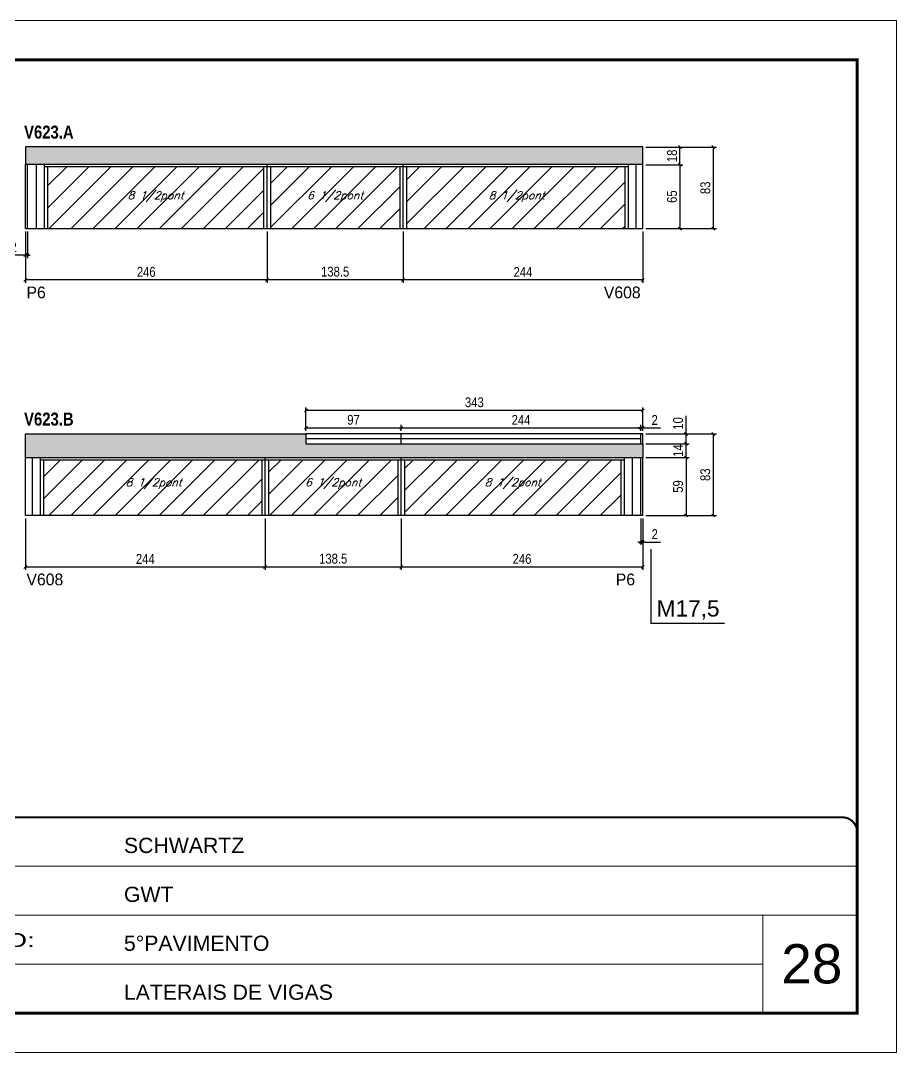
# Model space of a CAD drawing. Extents: x 13154 to 22413, y 1253 to 30260.
# Drawn here: x 18516 to 19408, y 21928 to 22978 of the extents above; entities that cross this region are included whole.
import ezdxf

# ---------------------------------------------------------------- set-up
doc = ezdxf.new("R2010")
doc.units = 0
doc.linetypes.add('CONTINUO', pattern=[0])
doc.linetypes.add('DASHED', pattern=[0.75, 0.5, -0.25])
for name, color, linetype in [('5', 5, 'Continuous'), ('COTA', 241, 'Continuous'), ('NOMENCLATURA', 7, 'Continuous'), ('Painéis', 200, 'Continuous'), ('SARR_2.2x7', 40, 'Continuous'), ('SARR_3.5x7', 81, 'Continuous'), ('SARR_7x10', 140, 'Continuous'), ('texto', 7, 'Continuous')]:
    doc.layers.add(name, color=color, linetype=linetype)
for name, color, linetype, lineweight in [('CARIMBO', 255, 'Continuous', 9), ('Folhas', 255, 'Continuous', 9), ('Hachura', 251, 'Continuous', 9), ('SARRAFO DE PRESSAO', 251, 'DASHED', 9)]:
    doc.layers.add(name, color=color, linetype=linetype, lineweight=lineweight)
doc.styles.add('ARIAL', font='arial.ttf')
doc.styles.add('COTA TECNICA', font='techl___.ttf', dxfattribs={"height": 10})
doc.styles.add('Romans', font='romans.shx')
doc.styles.add('ROMAS860', font='ROMAS860.SHX')
doc.styles.get("Standard").update_dxf_attribs({"font": 'arial.ttf'})
doc.styles.add('TECNICA', font='techb___.ttf', dxfattribs={"height": 10})
doc.styles.add('Tecnologia', font='')
doc.styles.get('Tecnologia').set_extended_font_data('Forgotten Futurist')
doc.dimstyles.new('PAINEL', dxfattribs={"dimtxt": 10, "dimasz": 3, "dimexe": 3, "dimexo": 3, "dimgap": 3, "dimtad": 1, "dimdec": 1, "dimzin": 12, "dimdsep": 46, "dimtxsty": 'COTA TECNICA', "dimblk1": 'OBLIQUE', "dimblk2": 'OBLIQUE', "dimsah": 1, "dimcen": 0.9, "dimclrd": 4, "dimclre": 4, "dimclrt": 240, "dimadec": 1, "dimazin": 3, "dimtfac": 1, "dimtdec": 1, "dimtmove": 0, "dimatfit": 3, "dimfxl": 1, "dimtolj": 1, "dimtzin": 12, "dimarcsym": 0})

# ---------------------------------------------------------------- blocks, each defined once
blk = doc.blocks.new('9999999999')
at = {"color": 30, "linetype": 'CONTINUO'}
for p, q in [((98564.6, 34379.6), (99584, 34379.6)), ((98564.6, 34329.8), (99488, 34329.8)), ((99584, 34329.8), (99488, 34329.8)), ((99488, 34329.8), (99488, 34230.2)), ((98564.6, 34280), (99488, 34280))]:
    blk.add_line(p, q, dxfattribs=at)
at = {"color": 30, "linetype": 'CONTINUO', "const_width": 2}
blk.add_lwpolyline([(99584, 34230.2), (99584, 34414.4, 0.414214), (99569, 34429.4), (98229, 34429.4, 0.414214), (98214, 34414.4), (98214, 34245.2, 0.414214), (98229, 34230.2), (99584, 34230.2)], format="xyb", dxfattribs=at)
at = {"layer": 'Folhas'}
blk.add_lwpolyline([(98139, 34190.2), (99624, 34190.2), (99624, 35240.2), (98139, 35240.2)], close=True, dxfattribs=at)
at = {"layer": 'Folhas', "color": 30, "const_width": 3}
blk.add_lwpolyline([(98214, 34230.2), (99584, 34230.2), (99584, 35200.2), (98214, 35200.2)], close=True, dxfattribs=at)
at = {"color": 7, "linetype": 'Continuous', "ltscale": 5, "style": 'ARIAL'}
for s, height, p in [('SCHWARTZ', 15.48, (98837.7, 34393.1)), ('GWT', 15.48, (98837.7, 34343.3)), ('5°PAVIMENTO', 15.483, (98837.7, 34293.5)), ('LATERAIS DE VIGAS', 15.483, (98837.7, 34243.7))]:
    blk.add_text(s, height=height, dxfattribs=at).set_placement(p)
at = {"layer": 'Folhas', "color": 7, "style": 'Tecnologia', "width": 1.5}
blk.add_text('PAVIMENTO:', height=14, dxfattribs=at).set_placement((98573.7, 34297.5))
blk = doc.blocks.new('_Oblique')
at = {"color": 0, "linetype": 'ByBlock', "lineweight": -2}
blk.add_line((-0.5, -0.5), (0.5, 0.5), dxfattribs=at)
blk = doc.blocks.new('*D661')
at = {"layer": 'COTA', "color": 4, "linetype": 'ByBlock', "lineweight": -2, "transparency": 16777216}
for p, q in [((18903.8, 22471.1), (18903.8, 22418.8)), ((19149.8, 22471.1), (19149.8, 22418.8)), ((18903.8, 22421.8), (19149.8, 22421.8))]:
    blk.add_line(p, q, dxfattribs=at)
at = {"layer": 'Defpoints', "color": 0, "linetype": 'ByBlock', "transparency": 16777216}
for p in [(18903.8, 22474.1), (19149.8, 22474.1), (19149.8, 22421.8)]:
    blk.add_point(p, dxfattribs=at)
at = {"layer": 'COTA', "color": 4, "linetype": 'ByBlock', "lineweight": -2, "transparency": 16777216, "xscale": 3, "yscale": 3, "zscale": 3, "rotation": 180}
blk.add_blockref('_Oblique', (18903.8, 22421.8), dxfattribs=at)
at = {"layer": 'COTA', "color": 4, "linetype": 'ByBlock', "lineweight": -2, "transparency": 16777216, "xscale": 3, "yscale": 3, "zscale": 3}
blk.add_blockref('_Oblique', (19149.8, 22421.8), dxfattribs=at)
at = {"layer": 'COTA', "color": 240, "linetype": 'ByBlock', "transparency": 16777216, "insert": (19026.8, 22429.9), "char_height": 10, "attachment_point": 5, "style": 'COTA TECNICA'}
blk.add_mtext('\\A1;246', dxfattribs=at)
blk = doc.blocks.new('*D660')
at = {"layer": 'COTA', "color": 4, "linetype": 'ByBlock', "lineweight": -2, "transparency": 16777216}
for p, q in [((19152.8, 22533.1), (19196.8, 22533.1)), ((19193.8, 22533.1), (19193.8, 22474.1)), ((19152.8, 22474.1), (19196.8, 22474.1))]:
    blk.add_line(p, q, dxfattribs=at)
at = {"layer": 'Defpoints', "color": 0, "linetype": 'ByBlock', "transparency": 16777216}
for p in [(19149.8, 22533.1), (19149.8, 22474.1), (19193.8, 22474.1)]:
    blk.add_point(p, dxfattribs=at)
at = {"layer": 'COTA', "color": 4, "linetype": 'ByBlock', "lineweight": -2, "transparency": 16777216, "xscale": 3, "yscale": 3, "zscale": 3}
for p, rotation in [((19193.8, 22533.1), 90), ((19193.8, 22474.1), 270)]:
    blk.add_blockref('_Oblique', p, dxfattribs=dict(at, rotation=rotation))
at = {"layer": 'COTA', "color": 240, "linetype": 'ByBlock', "transparency": 16777216, "insert": (19185.7, 22503.6), "char_height": 10, "attachment_point": 5, "rotation": 90, "style": 'COTA TECNICA'}
blk.add_mtext('\\A1;59', dxfattribs=at)
blk = doc.blocks.new('*D662')
at = {"layer": 'COTA', "color": 4, "linetype": 'ByBlock', "lineweight": -2, "transparency": 16777216}
for p, q in [((19152.8, 22557.1), (19224.7, 22557.1)), ((19221.7, 22474.1), (19221.7, 22557.1)), ((19152.8, 22474.1), (19224.7, 22474.1))]:
    blk.add_line(p, q, dxfattribs=at)
at = {"layer": 'Defpoints', "color": 0, "linetype": 'ByBlock', "transparency": 16777216}
for p in [(19149.8, 22557.1), (19221.7, 22557.1), (19149.8, 22474.1)]:
    blk.add_point(p, dxfattribs=at)
at = {"layer": 'COTA', "color": 4, "linetype": 'ByBlock', "lineweight": -2, "transparency": 16777216, "xscale": 3, "yscale": 3, "zscale": 3}
for p, rotation in [((19221.7, 22557.1), 90), ((19221.7, 22474.1), 270)]:
    blk.add_blockref('_Oblique', p, dxfattribs=dict(at, rotation=rotation))
at = {"layer": 'COTA', "color": 240, "linetype": 'ByBlock', "transparency": 16777216, "insert": (19213.4, 22515.6), "char_height": 10, "attachment_point": 5, "rotation": 90, "style": 'COTA TECNICA'}
blk.add_mtext('\\A1;83', dxfattribs=at)
blk = doc.blocks.new('*D663')
at = {"layer": 'COTA', "color": 4, "lineweight": -2, "transparency": 16777216}
for p, q in [((19147.8, 22471.1), (19147.8, 22444.1)), ((19149.8, 22471.1), (19149.8, 22444.1)), ((19147.8, 22447.1), (19144.8, 22447.1)), ((19147.8, 22447.1), (19149.8, 22447.1)), ((19149.8, 22447.1), (19167.9, 22447.1))]:
    blk.add_line(p, q, dxfattribs=at)
at = {"layer": 'Defpoints', "color": 0, "transparency": 16777216}
for p in [(19147.8, 22474.1), (19149.8, 22474.1), (19149.8, 22447.1)]:
    blk.add_point(p, dxfattribs=at)
at = {"layer": 'COTA', "color": 4, "lineweight": -2, "transparency": 16777216, "xscale": 3, "yscale": 3, "zscale": 3}
blk.add_blockref('_Oblique', (19147.8, 22447.1), dxfattribs=at)
at = {"layer": 'COTA', "color": 4, "lineweight": -2, "transparency": 16777216, "xscale": 3, "yscale": 3, "zscale": 3, "rotation": 180}
blk.add_blockref('_Oblique', (19149.8, 22447.1), dxfattribs=at)
at = {"layer": 'COTA', "color": 240, "transparency": 16777216, "insert": (19161.9, 22455.1), "char_height": 10, "attachment_point": 5, "style": 'COTA TECNICA'}
blk.add_mtext('\\A1;2', dxfattribs=at)
blk = doc.blocks.new('*D664')
at = {"layer": 'COTA', "color": 4, "lineweight": -2, "transparency": 16777216}
for p, q in [((18521.3, 22471.1), (18521.3, 22418.8)), ((18765.3, 22471.1), (18765.3, 22418.8)), ((18521.3, 22421.8), (18765.3, 22421.8))]:
    blk.add_line(p, q, dxfattribs=at)
at = {"layer": 'Defpoints', "color": 0, "transparency": 16777216}
for p in [(18521.3, 22474.1), (18765.3, 22474.1), (18765.3, 22421.8)]:
    blk.add_point(p, dxfattribs=at)
at = {"layer": 'COTA', "color": 4, "lineweight": -2, "transparency": 16777216, "xscale": 3, "yscale": 3, "zscale": 3, "rotation": 180}
blk.add_blockref('_Oblique', (18521.3, 22421.8), dxfattribs=at)
at = {"layer": 'COTA', "color": 4, "lineweight": -2, "transparency": 16777216, "xscale": 3, "yscale": 3, "zscale": 3}
blk.add_blockref('_Oblique', (18765.3, 22421.8), dxfattribs=at)
at = {"layer": 'COTA', "color": 240, "transparency": 16777216, "insert": (18643.3, 22429.9), "char_height": 10, "attachment_point": 5, "style": 'COTA TECNICA'}
blk.add_mtext('\\A1;244', dxfattribs=at)
blk = doc.blocks.new('*D665')
at = {"layer": 'COTA', "color": 4, "lineweight": -2, "transparency": 16777216}
for p, q in [((19152.8, 22547.1), (19196.8, 22547.1)), ((19193.8, 22533.1), (19193.8, 22547.1)), ((19152.8, 22533.1), (19196.8, 22533.1))]:
    blk.add_line(p, q, dxfattribs=at)
at = {"layer": 'Defpoints', "color": 0, "transparency": 16777216}
for p in [(19149.8, 22547.1), (19193.8, 22547.1), (19149.8, 22533.1)]:
    blk.add_point(p, dxfattribs=at)
at = {"layer": 'COTA', "color": 4, "lineweight": -2, "transparency": 16777216, "xscale": 3, "yscale": 3, "zscale": 3}
for p, rotation in [((19193.8, 22547.1), 90), ((19193.8, 22533.1), 270)]:
    blk.add_blockref('_Oblique', p, dxfattribs=dict(at, rotation=rotation))
at = {"layer": 'COTA', "color": 240, "transparency": 16777216, "insert": (19185.8, 22540.1), "char_height": 10, "attachment_point": 5, "rotation": 90, "style": 'COTA TECNICA'}
blk.add_mtext('\\A1;14', dxfattribs=at)
blk = doc.blocks.new('*D666')
at = {"layer": 'COTA', "color": 4, "lineweight": -2, "transparency": 16777216}
for p, q in [((18765.3, 22471.1), (18765.3, 22418.8)), ((18903.8, 22471.1), (18903.8, 22418.8)), ((18765.3, 22421.8), (18903.8, 22421.8))]:
    blk.add_line(p, q, dxfattribs=at)
at = {"layer": 'Defpoints', "color": 0, "transparency": 16777216}
for p in [(18765.3, 22474.1), (18903.8, 22474.1), (18903.8, 22421.8)]:
    blk.add_point(p, dxfattribs=at)
at = {"layer": 'COTA', "color": 4, "lineweight": -2, "transparency": 16777216, "xscale": 3, "yscale": 3, "zscale": 3, "rotation": 180}
blk.add_blockref('_Oblique', (18765.3, 22421.8), dxfattribs=at)
at = {"layer": 'COTA', "color": 4, "lineweight": -2, "transparency": 16777216, "xscale": 3, "yscale": 3, "zscale": 3}
blk.add_blockref('_Oblique', (18903.8, 22421.8), dxfattribs=at)
at = {"layer": 'COTA', "color": 240, "transparency": 16777216, "insert": (18834.6, 22430.1), "char_height": 10, "attachment_point": 5, "style": 'COTA TECNICA'}
blk.add_mtext('\\A1;138.5', dxfattribs=at)
blk = doc.blocks.new('*D670')
at = {"layer": 'COTA', "color": 4, "linetype": 'ByBlock', "lineweight": -2, "transparency": 16777216}
for p, q in [((18521.3, 22763.1), (18521.3, 22710.9)), ((18767.3, 22763.1), (18767.3, 22710.9)), ((18767.3, 22713.9), (18521.3, 22713.9))]:
    blk.add_line(p, q, dxfattribs=at)
at = {"layer": 'Defpoints', "color": 0, "linetype": 'ByBlock', "transparency": 16777216}
for p in [(18521.3, 22766.1), (18767.3, 22766.1), (18521.3, 22713.9)]:
    blk.add_point(p, dxfattribs=at)
at = {"layer": 'COTA', "color": 4, "linetype": 'ByBlock', "lineweight": -2, "transparency": 16777216, "xscale": 3, "yscale": 3, "zscale": 3, "rotation": 180}
blk.add_blockref('_Oblique', (18521.3, 22713.9), dxfattribs=at)
at = {"layer": 'COTA', "color": 4, "linetype": 'ByBlock', "lineweight": -2, "transparency": 16777216, "xscale": 3, "yscale": 3, "zscale": 3}
blk.add_blockref('_Oblique', (18767.3, 22713.9), dxfattribs=at)
at = {"layer": 'COTA', "color": 240, "linetype": 'ByBlock', "transparency": 16777216, "insert": (18644.3, 22722), "char_height": 10, "attachment_point": 5, "style": 'COTA TECNICA'}
blk.add_mtext('\\A1;246', dxfattribs=at)
blk = doc.blocks.new('*D671')
at = {"layer": 'COTA', "color": 4, "lineweight": -2, "transparency": 16777216}
for p, q in [((18521.3, 22763.1), (18521.3, 22736.1)), ((18523.3, 22763.1), (18523.3, 22736.1)), ((18521.3, 22739.1), (18503.2, 22739.1)), ((18523.3, 22739.1), (18521.3, 22739.1)), ((18523.3, 22739.1), (18526.3, 22739.1))]:
    blk.add_line(p, q, dxfattribs=at)
at = {"layer": 'Defpoints', "color": 0, "transparency": 16777216}
for p in [(18521.3, 22766.1), (18523.3, 22766.1), (18521.3, 22739.1)]:
    blk.add_point(p, dxfattribs=at)
at = {"layer": 'COTA', "color": 4, "lineweight": -2, "transparency": 16777216, "xscale": 3, "yscale": 3, "zscale": 3}
blk.add_blockref('_Oblique', (18521.3, 22739.1), dxfattribs=at)
at = {"layer": 'COTA', "color": 4, "lineweight": -2, "transparency": 16777216, "xscale": 3, "yscale": 3, "zscale": 3, "rotation": 180}
blk.add_blockref('_Oblique', (18523.3, 22739.1), dxfattribs=at)
at = {"layer": 'COTA', "color": 240, "transparency": 16777216, "insert": (18509.3, 22747.1), "char_height": 10, "attachment_point": 5, "style": 'COTA TECNICA'}
blk.add_mtext('\\A1;2', dxfattribs=at)
blk = doc.blocks.new('*D672')
at = {"layer": 'COTA', "color": 4, "lineweight": -2, "transparency": 16777216}
for p, q in [((18905.8, 22763.1), (18905.8, 22710.9)), ((19149.8, 22763.1), (19149.8, 22710.9)), ((19149.8, 22713.9), (18905.8, 22713.9))]:
    blk.add_line(p, q, dxfattribs=at)
at = {"layer": 'Defpoints', "color": 0, "transparency": 16777216}
for p in [(18905.8, 22766.1), (19149.8, 22766.1), (18905.8, 22713.9)]:
    blk.add_point(p, dxfattribs=at)
at = {"layer": 'COTA', "color": 4, "lineweight": -2, "transparency": 16777216, "xscale": 3, "yscale": 3, "zscale": 3, "rotation": 180}
blk.add_blockref('_Oblique', (18905.8, 22713.9), dxfattribs=at)
at = {"layer": 'COTA', "color": 4, "lineweight": -2, "transparency": 16777216, "xscale": 3, "yscale": 3, "zscale": 3}
blk.add_blockref('_Oblique', (19149.8, 22713.9), dxfattribs=at)
at = {"layer": 'COTA', "color": 240, "transparency": 16777216, "insert": (19027.8, 22722), "char_height": 10, "attachment_point": 5, "style": 'COTA TECNICA'}
blk.add_mtext('\\A1;244', dxfattribs=at)
blk = doc.blocks.new('*D673')
at = {"layer": 'COTA', "color": 4, "lineweight": -2, "transparency": 16777216}
for p, q in [((18767.3, 22763.1), (18767.3, 22710.9)), ((18905.8, 22763.1), (18905.8, 22710.9)), ((18905.8, 22713.9), (18767.3, 22713.9))]:
    blk.add_line(p, q, dxfattribs=at)
at = {"layer": 'Defpoints', "color": 0, "transparency": 16777216}
for p in [(18767.3, 22766.1), (18905.8, 22766.1), (18767.3, 22713.9)]:
    blk.add_point(p, dxfattribs=at)
at = {"layer": 'COTA', "color": 4, "lineweight": -2, "transparency": 16777216, "xscale": 3, "yscale": 3, "zscale": 3, "rotation": 180}
blk.add_blockref('_Oblique', (18767.3, 22713.9), dxfattribs=at)
at = {"layer": 'COTA', "color": 4, "lineweight": -2, "transparency": 16777216, "xscale": 3, "yscale": 3, "zscale": 3}
blk.add_blockref('_Oblique', (18905.8, 22713.9), dxfattribs=at)
at = {"layer": 'COTA', "color": 240, "transparency": 16777216, "insert": (18836.6, 22722.2), "char_height": 10, "attachment_point": 5, "style": 'COTA TECNICA'}
blk.add_mtext('\\A1;138.5', dxfattribs=at)
blk = doc.blocks.new('*D667')
at = {"layer": 'COTA', "color": 4, "linetype": 'ByBlock', "lineweight": -2, "transparency": 16777216}
for p, q in [((19152.8, 22831.1), (19190.6, 22831.1)), ((19187.6, 22831.1), (19187.6, 22766.1)), ((19152.8, 22766.1), (19190.6, 22766.1))]:
    blk.add_line(p, q, dxfattribs=at)
at = {"layer": 'Defpoints', "color": 0, "linetype": 'ByBlock', "transparency": 16777216}
for p in [(19149.8, 22831.1), (19149.8, 22766.1), (19187.6, 22766.1)]:
    blk.add_point(p, dxfattribs=at)
at = {"layer": 'COTA', "color": 4, "linetype": 'ByBlock', "lineweight": -2, "transparency": 16777216, "xscale": 3, "yscale": 3, "zscale": 3}
for p, rotation in [((19187.6, 22831.1), 90), ((19187.6, 22766.1), 270)]:
    blk.add_blockref('_Oblique', p, dxfattribs=dict(at, rotation=rotation))
at = {"layer": 'COTA', "color": 240, "linetype": 'ByBlock', "transparency": 16777216, "insert": (19179.5, 22798.6), "char_height": 10, "attachment_point": 5, "rotation": 90, "style": 'COTA TECNICA'}
blk.add_mtext('\\A1;65', dxfattribs=at)
blk = doc.blocks.new('*D668')
at = {"layer": 'COTA', "color": 4, "linetype": 'ByBlock', "lineweight": -2, "transparency": 16777216}
for p, q in [((19152.8, 22849.1), (19224.7, 22849.1)), ((19221.7, 22766.1), (19221.7, 22849.1)), ((19152.8, 22766.1), (19224.7, 22766.1))]:
    blk.add_line(p, q, dxfattribs=at)
at = {"layer": 'Defpoints', "color": 0, "linetype": 'ByBlock', "transparency": 16777216}
for p in [(19149.8, 22849.1), (19221.7, 22849.1), (19149.8, 22766.1)]:
    blk.add_point(p, dxfattribs=at)
at = {"layer": 'COTA', "color": 4, "linetype": 'ByBlock', "lineweight": -2, "transparency": 16777216, "xscale": 3, "yscale": 3, "zscale": 3}
for p, rotation in [((19221.7, 22849.1), 90), ((19221.7, 22766.1), 270)]:
    blk.add_blockref('_Oblique', p, dxfattribs=dict(at, rotation=rotation))
at = {"layer": 'COTA', "color": 240, "linetype": 'ByBlock', "transparency": 16777216, "insert": (19213.4, 22807.6), "char_height": 10, "attachment_point": 5, "rotation": 90, "style": 'COTA TECNICA'}
blk.add_mtext('\\A1;83', dxfattribs=at)
blk = doc.blocks.new('*D669')
at = {"layer": 'COTA', "color": 4, "lineweight": -2, "transparency": 16777216}
for p, q in [((19152.8, 22849.1), (19190.6, 22849.1)), ((19187.6, 22831.1), (19187.6, 22849.1)), ((19152.8, 22831.1), (19190.6, 22831.1))]:
    blk.add_line(p, q, dxfattribs=at)
at = {"layer": 'Defpoints', "color": 0, "transparency": 16777216}
for p in [(19149.8, 22849.1), (19187.6, 22849.1), (19149.8, 22831.1)]:
    blk.add_point(p, dxfattribs=at)
at = {"layer": 'COTA', "color": 4, "lineweight": -2, "transparency": 16777216, "xscale": 3, "yscale": 3, "zscale": 3}
for p, rotation in [((19187.6, 22849.1), 90), ((19187.6, 22831.1), 270)]:
    blk.add_blockref('_Oblique', p, dxfattribs=dict(at, rotation=rotation))
at = {"layer": 'COTA', "color": 240, "transparency": 16777216, "insert": (19179.6, 22840.1), "char_height": 10, "attachment_point": 5, "rotation": 90, "style": 'COTA TECNICA'}
blk.add_mtext('\\A1;18', dxfattribs=at)
blk = doc.blocks.new('*D1568')
at = {"layer": 'COTA', "color": 4, "lineweight": -2, "transparency": 16777216}
for p, q in [((18806.8, 22560.1), (18806.8, 22584.1)), ((19149.8, 22581.1), (18806.8, 22581.1)), ((19149.8, 22560.1), (19149.8, 22584.1))]:
    blk.add_line(p, q, dxfattribs=at)
at = {"layer": 'Defpoints', "color": 0, "transparency": 16777216}
for p in [(18806.8, 22581.1), (18806.8, 22557.1), (19149.8, 22557.1)]:
    blk.add_point(p, dxfattribs=at)
at = {"layer": 'COTA', "color": 4, "lineweight": -2, "transparency": 16777216, "xscale": 3, "yscale": 3, "zscale": 3, "rotation": 180}
blk.add_blockref('_Oblique', (18806.8, 22581.1), dxfattribs=at)
at = {"layer": 'COTA', "color": 4, "lineweight": -2, "transparency": 16777216, "xscale": 3, "yscale": 3, "zscale": 3}
blk.add_blockref('_Oblique', (19149.8, 22581.1), dxfattribs=at)
at = {"layer": 'COTA', "color": 240, "transparency": 16777216, "insert": (18978.3, 22589.3), "char_height": 10, "attachment_point": 5, "style": 'COTA TECNICA'}
blk.add_mtext('\\A1;343', dxfattribs=at)
blk = doc.blocks.new('*D1569')
at = {"layer": 'COTA', "color": 4, "lineweight": -2, "transparency": 16777216}
for p, q in [((18806.8, 22560.1), (18806.8, 22566.3)), ((18903.8, 22560.1), (18903.8, 22566.3)), ((18806.8, 22563.3), (18903.8, 22563.3))]:
    blk.add_line(p, q, dxfattribs=at)
at = {"layer": 'Defpoints', "color": 0, "transparency": 16777216}
for p in [(18806.8, 22557.1), (18903.8, 22563.3), (18903.8, 22557.1)]:
    blk.add_point(p, dxfattribs=at)
at = {"layer": 'COTA', "color": 4, "lineweight": -2, "transparency": 16777216, "xscale": 3, "yscale": 3, "zscale": 3, "rotation": 180}
blk.add_blockref('_Oblique', (18806.8, 22563.3), dxfattribs=at)
at = {"layer": 'COTA', "color": 4, "lineweight": -2, "transparency": 16777216, "xscale": 3, "yscale": 3, "zscale": 3}
blk.add_blockref('_Oblique', (18903.8, 22563.3), dxfattribs=at)
at = {"layer": 'COTA', "color": 240, "transparency": 16777216, "insert": (18855.3, 22571.4), "char_height": 10, "attachment_point": 5, "style": 'COTA TECNICA'}
blk.add_mtext('\\A1;97', dxfattribs=at)
blk = doc.blocks.new('*D1570')
at = {"layer": 'COTA', "color": 4, "lineweight": -2, "transparency": 16777216}
for p, q in [((18903.8, 22560.1), (18903.8, 22566.3)), ((19147.8, 22560.1), (19147.8, 22566.3)), ((18903.8, 22563.3), (19147.8, 22563.3))]:
    blk.add_line(p, q, dxfattribs=at)
at = {"layer": 'Defpoints', "color": 0, "transparency": 16777216}
for p in [(18903.8, 22557.1), (19147.8, 22563.3), (19147.8, 22557.1)]:
    blk.add_point(p, dxfattribs=at)
at = {"layer": 'COTA', "color": 4, "lineweight": -2, "transparency": 16777216, "xscale": 3, "yscale": 3, "zscale": 3, "rotation": 180}
blk.add_blockref('_Oblique', (18903.8, 22563.3), dxfattribs=at)
at = {"layer": 'COTA', "color": 4, "lineweight": -2, "transparency": 16777216, "xscale": 3, "yscale": 3, "zscale": 3}
blk.add_blockref('_Oblique', (19147.8, 22563.3), dxfattribs=at)
at = {"layer": 'COTA', "color": 240, "transparency": 16777216, "insert": (19025.8, 22571.4), "char_height": 10, "attachment_point": 5, "style": 'COTA TECNICA'}
blk.add_mtext('\\A1;244', dxfattribs=at)
blk = doc.blocks.new('*D1571')
at = {"layer": 'COTA', "color": 4, "lineweight": -2, "transparency": 16777216}
for p, q in [((19147.8, 22560.1), (19147.8, 22566.3)), ((19149.8, 22560.1), (19149.8, 22566.3)), ((19147.8, 22563.3), (19144.8, 22563.3)), ((19147.8, 22563.3), (19149.8, 22563.3)), ((19149.8, 22563.3), (19167.9, 22563.3))]:
    blk.add_line(p, q, dxfattribs=at)
at = {"layer": 'Defpoints', "color": 0, "transparency": 16777216}
for p in [(19147.8, 22557.1), (19149.8, 22563.3), (19149.8, 22557.1)]:
    blk.add_point(p, dxfattribs=at)
at = {"layer": 'COTA', "color": 4, "lineweight": -2, "transparency": 16777216, "xscale": 3, "yscale": 3, "zscale": 3}
blk.add_blockref('_Oblique', (19147.8, 22563.3), dxfattribs=at)
at = {"layer": 'COTA', "color": 4, "lineweight": -2, "transparency": 16777216, "xscale": 3, "yscale": 3, "zscale": 3, "rotation": 180}
blk.add_blockref('_Oblique', (19149.8, 22563.3), dxfattribs=at)
at = {"layer": 'COTA', "color": 240, "transparency": 16777216, "insert": (19161.9, 22571.3), "char_height": 10, "attachment_point": 5, "style": 'COTA TECNICA'}
blk.add_mtext('\\A1;2', dxfattribs=at)
blk = doc.blocks.new('*D1572')
at = {"layer": 'COTA', "color": 4, "lineweight": -2, "transparency": 16777216}
for p, q in [((19193.8, 22557.1), (19193.8, 22575.5)), ((19152.8, 22557.1), (19196.8, 22557.1)), ((19193.8, 22547.1), (19193.8, 22557.1)), ((19152.8, 22547.1), (19196.8, 22547.1))]:
    blk.add_line(p, q, dxfattribs=at)
at = {"layer": 'Defpoints', "color": 0, "transparency": 16777216}
for p in [(19149.8, 22557.1), (19193.8, 22557.1), (19149.8, 22547.1)]:
    blk.add_point(p, dxfattribs=at)
at = {"layer": 'COTA', "color": 4, "lineweight": -2, "transparency": 16777216, "xscale": 3, "yscale": 3, "zscale": 3}
for p, rotation in [((19193.8, 22557.1), 90), ((19193.8, 22547.1), 270)]:
    blk.add_blockref('_Oblique', p, dxfattribs=dict(at, rotation=rotation))
at = {"layer": 'COTA', "color": 240, "transparency": 16777216, "insert": (19185.7, 22567.8), "char_height": 10, "attachment_point": 5, "rotation": 90, "style": 'COTA TECNICA'}
blk.add_mtext('\\A1;10', dxfattribs=at)

msp = doc.modelspace()

# ---------------------------------------------------------------- hatches: boundary and pattern name
at = {"layer": 'COTA'}
h = msp.add_hatch(dxfattribs=at)
h.set_pattern_fill('AR-CONC', color=256, scale=0.03)
h.set_pattern_definition([(50, (1633.759, -794.36), (5.4655401, -0.4781726), [0.5715, -6.2865]), (355, (1633.759, -794.36), (-1.0573026, 5.7317054), [0.4572, -5.0292175]), (100.451445, (1634.2145, -794.4), (4.4082374, 5.2535326), [0.4857003, -5.3427073]), (46.1842, (1633.759, -792.836), (8.1323712, -1.2612698), [0.85725, -9.42975]), (96.635558, (1634.437, -792.941), (7.122124, 7.4227837), [0.7285507, -8.0140682]), (351.18415, (1633.759, -792.836), (7.122124, 7.4227837), [0.685799, -7.543792]), (21, (1634.521, -793.217), (4.54843174, -3.06795595), [0.5715, -6.2865]), (326, (1634.521, -793.217), (1.8540609, 5.525639), [0.4572, -5.0292]), (71.451445, (1634.9, -793.4726), (6.4024926, 2.4576831), [0.4857003, -5.3426981]), (37.5, (1633.759, -794.36), (0.0926581, 2.53665117), [0, -4.96824, 0, -5.1054, 0, -5.04825]), (7.5, (1633.759, -794.36), (2.00458988, 3.00541724), [0, -2.91084, 0, -4.85394, 0, -1.92405]), (327.5, (1632.0598, -794.36), (4.06771786, -0.17186232), [0, -1.905, 0, -5.9436, 0, -7.8867]), (317.5, (1631.2978, -794.36), (4.44387544, 0.76279473), [0, -2.4765, 0, -3.94716, 0, -5.6007])])
h.paths.add_polyline_path([(18521.33, 22849.15), (18521.33, 22831.15), (19149.83, 22831.15), (19149.83, 22849.15)])
h = msp.add_hatch(dxfattribs=at)
h.set_pattern_fill('AR-CONC', color=256, scale=0.03)
h.paths.add_polyline_path([(19149.83, 22533.07), (19149.83, 22547.07), (18806.83, 22547.07), (18806.83, 22557.07), (18521.33, 22557.07), (18521.33, 22533.07)])
at = {"layer": 'Hachura', "linetype": 'ByBlock'}
h = msp.add_hatch(dxfattribs=at)
h.set_pattern_fill('ANSI31', color=256, scale=5)
h.paths.add_polyline_path([(18763.83, 22828.95), (18543.83, 22828.95), (18543.83, 22766.15), (18763.83, 22766.15)])
h.paths.add_polyline_path([(18770.83, 22828.95), (18770.83, 22766.15), (18902.33, 22766.15), (18902.33, 22828.95)])
h.paths.add_polyline_path([(18909.33, 22828.95), (18909.33, 22766.15), (19131.33, 22766.15), (19131.33, 22828.95)])
h.paths.add_polyline_path([(19127.33, 22474.07), (19127.33, 22530.87), (18907.33, 22530.87), (18907.33, 22474.07)])
h.paths.add_polyline_path([(18768.83, 22530.87), (18768.83, 22474.07), (18900.33, 22474.07), (18900.33, 22530.87)])
h.paths.add_polyline_path([(18539.83, 22530.87), (18539.83, 22474.07), (18761.83, 22474.07), (18761.83, 22530.87)])

# ---------------------------------------------------------------- linework, layer by layer
at = {"layer": 'COTA', "linetype": 'ByBlock'}
for p, q in [((19149.83, 22849.15), (18521.33, 22849.15)), ((18521.33, 22557.07), (18806.83, 22557.07))]:
    msp.add_line(p, q, dxfattribs=at)
at = {"layer": 'COTA'}
for p, q in [((18521.33, 22849.15), (18521.33, 22831.15)), ((19149.83, 22831.15), (19149.83, 22849.15)), ((18521.33, 22533.07), (18521.33, 22557.07)), ((19149.83, 22547.07), (19149.83, 22533.07))]:
    msp.add_line(p, q, dxfattribs=at)
at = {"layer": 'NOMENCLATURA', "linetype": 'Continuous'}
for p in [(19158.11, 22439.84), (19232.84, 22364.09)]:
    msp.add_line(p, (19158.11, 22364.09), dxfattribs=at)
at = {"layer": 'Painéis', "linetype": 'Continuous'}
for p, q in [((19149.83, 22831.15), (18521.33, 22831.15)), ((18521.33, 22766.15), (18521.33, 22831.15)), ((18523.33, 22766.15), (18523.33, 22831.15)), ((18767.33, 22766.15), (18767.33, 22831.15)), ((18905.83, 22766.15), (18905.83, 22831.15)), ((19149.83, 22766.15), (19149.83, 22831.15)), ((18521.33, 22766.15), (19149.83, 22766.15)), ((18806.83, 22557.07), (18806.83, 22547.07)), ((19149.83, 22557.07), (18806.83, 22557.07)), ((18903.83, 22547.07), (18903.83, 22557.07)), ((19147.83, 22547.07), (19147.83, 22557.07)), ((19149.83, 22547.07), (19149.83, 22557.07)), ((18806.83, 22547.07), (19149.83, 22547.07)), ((18521.33, 22474.07), (18521.33, 22533.07)), ((18521.33, 22533.07), (19149.83, 22533.07)), ((18765.33, 22474.07), (18765.33, 22533.07)), ((18903.83, 22474.07), (18903.83, 22533.07)), ((19147.83, 22474.07), (19147.83, 22533.07)), ((19149.83, 22474.07), (19149.83, 22533.07)), ((19149.83, 22474.07), (18521.33, 22474.07))]:
    msp.add_line(p, q, dxfattribs=at)
at = {"layer": 'SARR_2.2x7', "linetype": 'Continuous'}
for p, q in [((18532.33, 22831.15), (18532.33, 22766.15)), ((18767.33, 22828.95), (18540.33, 22828.95)), ((18905.83, 22828.95), (18767.33, 22828.95)), ((19134.83, 22828.95), (18905.83, 22828.95)), ((19142.83, 22831.15), (19142.83, 22766.15)), ((18528.33, 22533.07), (18528.33, 22474.07)), ((19138.83, 22533.07), (19138.83, 22474.07)), ((18536.33, 22530.87), (18765.33, 22530.87)), ((18765.33, 22530.87), (18903.83, 22530.87)), ((18903.83, 22530.87), (19130.83, 22530.87))]:
    msp.add_line(p, q, dxfattribs=at)
at = {"layer": 'SARR_3.5x7'}
for p, q in [((18540.33, 22831.15), (18540.33, 22766.15)), ((18543.83, 22828.95), (18543.83, 22766.15)), ((18763.83, 22828.95), (18763.83, 22766.15)), ((18770.83, 22828.95), (18770.83, 22766.15)), ((18902.33, 22828.95), (18902.33, 22766.15)), ((18909.33, 22828.95), (18909.33, 22766.15)), ((19131.33, 22828.95), (19131.33, 22766.15)), ((19134.83, 22831.15), (19134.83, 22766.15)), ((18536.33, 22533.07), (18536.33, 22474.07)), ((19130.83, 22533.07), (19130.83, 22474.07)), ((18539.83, 22530.87), (18539.83, 22474.07)), ((18761.83, 22530.87), (18761.83, 22474.07)), ((18768.83, 22530.87), (18768.83, 22474.07)), ((18900.33, 22530.87), (18900.33, 22474.07)), ((18907.33, 22530.87), (18907.33, 22474.07)), ((19127.33, 22530.87), (19127.33, 22474.07))]:
    msp.add_line(p, q, dxfattribs=at)
at = {"layer": 'SARR_7x10', "linetype": 'Continuous'}
msp.add_line((19147.83, 22552.07), (18806.83, 22552.07), dxfattribs=at)

# ---------------------------------------------------------------- block references
at = {"layer": 'SARRAFO DE PRESSAO', "color": 6, "linetype": 'ByBlock'}
msp.add_blockref('9999999999', (-80216.1, -12262.48), dxfattribs=at)

# ---------------------------------------------------------------- texts
at = {"layer": '5', "linetype": 'Continuous', "style": 'ROMAS860'}
for s, p in [('P6', (18522.37, 22695.11)), ('V608', (19110.1, 22695.11)), ('V608', (18522.37, 22403.03)), ('P6', (19122.26, 22403.03))]:
    msp.add_text(s, height=12, rotation=359.99996, dxfattribs=at).set_placement(p)
at = {"layer": 'CARIMBO', "style": 'ARIAL'}
msp.add_text('28', height=40, dxfattribs=at).set_placement((19290.74, 21997.87))
at = {"layer": 'NOMENCLATURA', "style": 'TECNICA'}
for s, p in [('V623.A', (18519.95, 22857.67)), ('V623.B', (18519.95, 22565.59))]:
    msp.add_text(s, height=13.2, dxfattribs=at).set_placement(p)
at = {"layer": 'NOMENCLATURA', "linetype": 'Continuous'}
msp.add_text('M17,5', height=16.5, dxfattribs=at).set_placement((19163.85, 22371.29))
at = {"layer": 'texto', "color": 2, "char_height": 8, "attachment_point": 5, "style": 'Romans'}
for s, insert in [('{\\Q19;\\C256;8 1/2pont}', (18653.83, 22798.65)), ('{\\Q19;\\C256;6 1/2pont}', (18836.58, 22798.65)), ('{\\Q19;\\C256;8 1/2pont}', (19021.33, 22798.65)), ('{\\Q19;\\C256;8 1/2pont}', (18651.83, 22506.57)), ('{\\Q19;\\C256;6 1/2pont}', (18834.58, 22506.57)), ('{\\Q19;\\C256;8 1/2pont}', (19017.33, 22506.57))]:
    msp.add_mtext(s, dxfattribs=dict(at, insert=insert))

# ---------------------------------------------------------------- dimensions: what is measured, and where the dimension line sits
at = {"layer": 'COTA', "linetype": 'ByBlock'}
for base, p1, p2, angle, picture, middle in [((19221.65, 22849.15), (19149.83, 22766.15), (19149.83, 22849.15), 90, '*D668', (19213.41, 22807.65)), ((19187.65, 22766.15), (19149.83, 22831.15), (19149.83, 22766.15), 90, '*D667', (19179.54, 22798.65)), ((18521.33, 22713.91), (18767.33, 22766.15), (18521.33, 22766.15), 180, '*D670', (18644.33, 22722.01)), ((19221.65, 22557.07), (19149.83, 22474.07), (19149.83, 22557.07), 90, '*D662', (19213.41, 22515.57)), ((19193.84, 22474.07), (19149.83, 22533.07), (19149.83, 22474.07), 90, '*D660', (19185.7, 22503.57))]:
    dim = msp.add_linear_dim(base=base, p1=p1, p2=p2, angle=angle, dimstyle='PAINEL', dxfattribs=at)
    dim.commit()
    dim.dimension.update_dxf_attribs({"geometry": picture, "text_midpoint": middle})
at = {"layer": 'COTA'}
for base, p1, p2, angle, picture, middle in [((19187.65, 22849.15), (19149.83, 22831.15), (19149.83, 22849.15), 90, '*D669', (19179.55, 22840.15)), ((18521.33, 22739.15), (18523.33, 22766.15), (18521.33, 22766.15), 180, '*D671', (18509.28, 22747.15)), ((18767.33, 22713.91), (18905.83, 22766.15), (18767.33, 22766.15), 180, '*D673', (18836.58, 22722.15)), ((18905.83, 22713.91), (19149.83, 22766.15), (18905.83, 22766.15), 180, '*D672', (19027.83, 22721.98)), ((19193.84, 22557.07), (19149.83, 22547.07), (19149.83, 22557.07), 90, '*D1572', (19185.73, 22567.79))]:
    dim = msp.add_linear_dim(base=base, p1=p1, p2=p2, angle=angle, dimstyle='PAINEL', dxfattribs=at)
    dim.commit()
    dim.dimension.update_dxf_attribs({"geometry": picture, "text_midpoint": middle})
for base, p1, p2, picture, middle in [((18806.83, 22581.06), (19149.83, 22557.07), (18806.83, 22557.07), '*D1568', (18978.33, 22589.28)), ((18903.83, 22563.29), (18806.83, 22557.07), (18903.83, 22557.07), '*D1569', (18855.33, 22571.39)), ((19149.83, 22563.29), (19147.83, 22557.07), (19149.83, 22557.07), '*D1571', (19161.89, 22571.29)), ((18765.33, 22421.83), (18521.33, 22474.07), (18765.33, 22474.07), '*D664', (18643.33, 22429.91)), ((18903.83, 22421.83), (18765.33, 22474.07), (18903.83, 22474.07), '*D666', (18834.58, 22430.07)), ((19149.83, 22447.07), (19147.83, 22474.07), (19149.83, 22474.07), '*D663', (19161.89, 22455.07))]:
    dim = msp.add_linear_dim(base=base, p1=p1, p2=p2, dimstyle='PAINEL', dxfattribs=at)
    dim.commit()
    dim.dimension.update_dxf_attribs({"geometry": picture, "text_midpoint": middle})
dim = msp.add_linear_dim(base=(19147.83, 22563.29), p1=(18903.83, 22557.07), p2=(19147.83, 22557.07), dimstyle='PAINEL', override={"dimtmove": 1}, dxfattribs=at)
dim.commit()
dim.dimension.update_dxf_attribs({"geometry": '*D1570', "text_midpoint": (19025.83, 22571.36)})
dim = msp.add_linear_dim(base=(19193.84, 22547.07), p1=(19149.83, 22533.07), p2=(19149.83, 22547.07), angle=90, dimstyle='PAINEL', dxfattribs=at)
dim.commit()
dim.dimension.update_dxf_attribs({"geometry": '*D665', "text_midpoint": (19193.84, 22540.07), "dimtype": 160})
at = {"layer": 'COTA', "linetype": 'ByBlock'}
dim = msp.add_linear_dim(base=(19149.83, 22421.83), p1=(18903.83, 22474.07), p2=(19149.83, 22474.07), dimstyle='PAINEL', dxfattribs=at)
dim.commit()
dim.dimension.update_dxf_attribs({"geometry": '*D661', "text_midpoint": (19026.83, 22429.94)})

doc.saveas('drawing.dxf')
